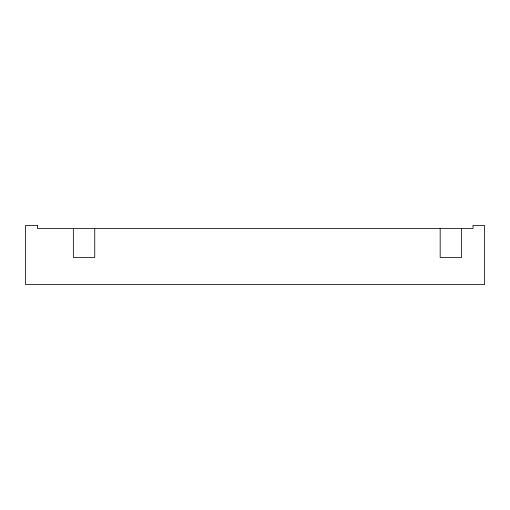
<?xml version="1.0" encoding="UTF-8"?>
<svg xmlns="http://www.w3.org/2000/svg" width="510" height="510" viewBox="0 0 510 510"><rect width="100%" height="100%" fill="white"/><g stroke="black" fill="none" stroke-linecap="round" stroke-linejoin="round"><path stroke-width="0.76" d="M461.575 228.442L461.575 257.486L440.175 257.486L440.175 228.442M94.745 228.442L94.745 257.486L73.344 257.486L73.344 228.442M37.428 225.388L25.5 225.388L25.5 284.612L484.5 284.612L484.5 225.388L473.038 225.388L473.038 228.442L37.428 228.442L37.428 225.388"/></g></svg>
